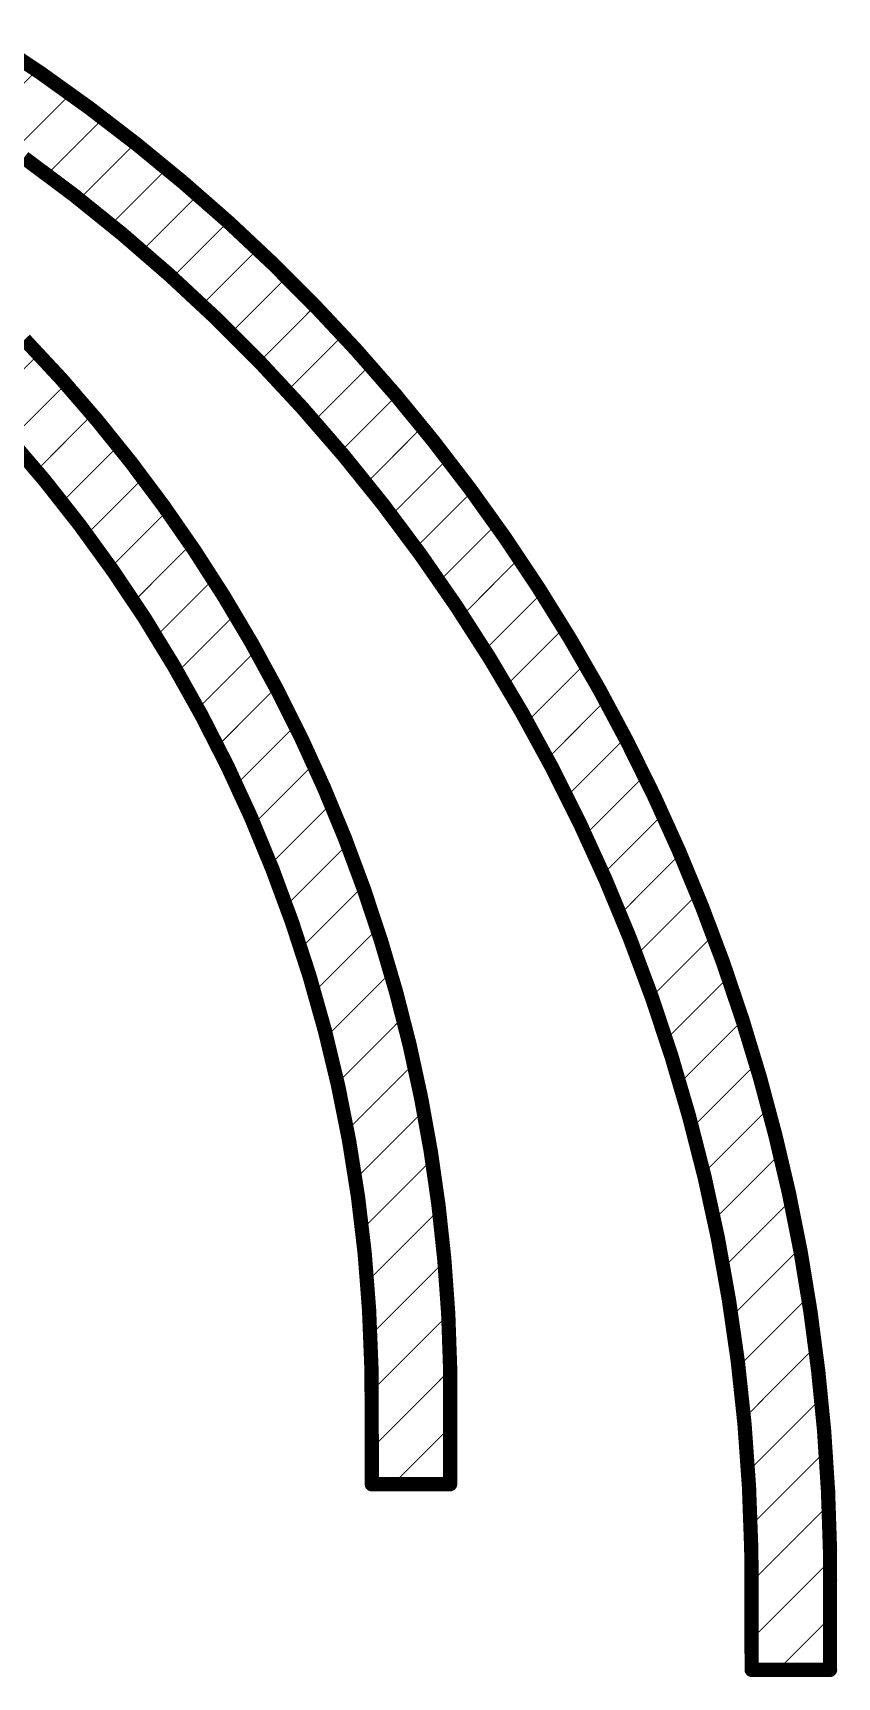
# Model space of a CAD drawing. Header units: millimetres. Extents: x 0 to 13.5, y -0.9 to 3.4.
# Drawn here: x 12.638 to 13.484, y -0.667 to 1.061 of the extents above; entities that cross this region are included whole.
import ezdxf

# ---------------------------------------------------------------- set-up
doc = ezdxf.new("R2010")
doc.units = ezdxf.units.MM
doc.header["$MEASUREMENT"] = 0
doc.layers.add('Mechanical2', color=216, linetype='Continuous')

msp = doc.modelspace()

# ---------------------------------------------------------------- linework, layer by layer
at = {"layer": 'Mechanical2'}
for points, const_width in [([(12.5942, 1.053), (12.6466, 1.018)], 0.015), ([(12.582, 0.9609), (12.6426, 1.0215)], 0.001), ([(12.6466, 1.018), (12.6978, 0.9813)], 0.015), ([(12.6174, 0.9363), (12.6776, 0.9965)], 0.001), ([(12.6978, 0.9813), (12.7478, 0.9429)], 0.015), ([(12.6521, 0.911), (12.7121, 0.9711)], 0.001), ([(12.7478, 0.9429), (12.7965, 0.9029)], 0.015), ([(12.6286, 0.9293), (12.6813, 0.8899)], 0.015), ([(12.6862, 0.8851), (12.7461, 0.945)], 0.001), ([(12.7195, 0.8584), (12.7791, 0.918)], 0.001), ([(12.7965, 0.9029), (12.8439, 0.8614)], 0.015), ([(12.6813, 0.8899), (12.7325, 0.8486)], 0.015), ([(12.752, 0.8309), (12.8116, 0.8905)], 0.001), ([(12.8439, 0.8614), (12.8899, 0.8183)], 0.015), ([(12.7325, 0.8486), (12.7822, 0.8055)], 0.015), ([(12.7841, 0.803), (12.8436, 0.8625)], 0.001), ([(12.8152, 0.7741), (12.8746, 0.8335)], 0.001), ([(12.7822, 0.8055), (12.8304, 0.7607)], 0.015), ([(12.8899, 0.8183), (12.9345, 0.7737)], 0.015), ([(12.8457, 0.7446), (12.905, 0.8039)], 0.001), ([(12.9345, 0.7737), (12.9776, 0.7277)], 0.015), ([(12.8304, 0.7607), (12.8769, 0.7142)], 0.015), ([(12.8757, 0.7146), (12.935, 0.7739)], 0.001), ([(12.6292, 0.7383), (12.6681, 0.6966)], 0.015), ([(12.9047, 0.6836), (12.964, 0.7429)], 0.001), ([(12.9776, 0.7277), (13.0191, 0.6804)], 0.015), ([(12.5848, 0.6637), (12.6442, 0.7231)], 0.001), ([(12.8769, 0.7142), (12.9217, 0.666)], 0.015), ([(12.9332, 0.6521), (12.9925, 0.7114)], 0.001), ([(12.6136, 0.6325), (12.6729, 0.6918)], 0.001), ([(12.6681, 0.6966), (12.7054, 0.6535)], 0.015), ([(12.961, 0.6199), (13.0205, 0.6794)], 0.001), ([(13.0191, 0.6804), (13.0591, 0.6316)], 0.015), ([(12.6412, 0.6001), (12.7008, 0.6597)], 0.001), ([(12.7054, 0.6535), (12.7412, 0.6091)], 0.015), ([(12.9217, 0.666), (12.9648, 0.6163)], 0.015), ([(12.6119, 0.6352), (12.6505, 0.59)], 0.015), ([(12.9879, 0.5868), (13.0476, 0.6465)], 0.001), ([(12.6681, 0.567), (12.7277, 0.6266)], 0.001), ([(12.9648, 0.6163), (13.0061, 0.5651)], 0.015), ([(13.0591, 0.6316), (13.0975, 0.5816)], 0.015), ([(12.7412, 0.6091), (12.7753, 0.5635)], 0.015), ([(13.0144, 0.5533), (13.074, 0.6129)], 0.001), ([(12.6505, 0.59), (12.6873, 0.5433)], 0.015), ([(12.6942, 0.5331), (12.7539, 0.5928)], 0.001), ([(13.0975, 0.5816), (13.1342, 0.5304)], 0.015), ([(12.7753, 0.5635), (12.8078, 0.5167)], 0.015), ([(13.0061, 0.5651), (13.0455, 0.5124)], 0.015), ([(13.04, 0.519), (13.1, 0.5789)], 0.001), ([(12.7194, 0.4983), (12.7794, 0.5584)], 0.001), ([(12.6873, 0.5433), (12.7222, 0.4952)], 0.015), ([(13.0649, 0.4838), (13.125, 0.5439)], 0.001), ([(13.1342, 0.5304), (13.1692, 0.478)], 0.015), ([(12.7436, 0.4625), (12.804, 0.5229)], 0.001), ([(12.8078, 0.5167), (12.8387, 0.4687)], 0.015), ([(13.0455, 0.5124), (13.083, 0.4584)], 0.015), ([(12.7222, 0.4952), (12.7553, 0.4458)], 0.015), ([(13.0892, 0.4481), (13.1494, 0.5083)], 0.001), ([(12.767, 0.4259), (12.8277, 0.4866)], 0.001), ([(13.1692, 0.478), (13.2025, 0.4245)], 0.015), ([(12.8387, 0.4687), (12.8678, 0.4197)], 0.015), ([(13.1126, 0.4115), (13.1733, 0.4722)], 0.001), ([(12.7553, 0.4458), (12.7863, 0.3951)], 0.015), ([(12.7896, 0.3885), (12.8506, 0.4495)], 0.001), ([(13.083, 0.4584), (13.1186, 0.403)], 0.015), ([(13.1353, 0.3742), (13.1963, 0.4352)], 0.001), ([(13.2025, 0.4245), (13.234, 0.3699)], 0.015), ([(12.8678, 0.4197), (12.8951, 0.3697)], 0.015), ([(12.7863, 0.3951), (12.8154, 0.3432)], 0.015), ([(12.8111, 0.3501), (12.8726, 0.4115)], 0.001), ([(13.1186, 0.403), (13.1522, 0.3464)], 0.015), ([(13.1573, 0.3362), (13.2185, 0.3974)], 0.001), ([(12.8317, 0.3106), (12.8938, 0.3727)], 0.001), ([(12.8951, 0.3697), (12.9206, 0.3187)], 0.015), ([(13.234, 0.3699), (13.2637, 0.3143)], 0.015), ([(12.8154, 0.3432), (12.8424, 0.2903)], 0.015), ([(13.1522, 0.3464), (13.1837, 0.2887)], 0.015), ([(13.1785, 0.2974), (13.2402, 0.3591)], 0.001), ([(12.8513, 0.2702), (12.9139, 0.3328)], 0.001), ([(12.9206, 0.3187), (12.9443, 0.2668)], 0.015), ([(13.1988, 0.2577), (13.2611, 0.32)], 0.001), ([(13.2637, 0.3143), (13.2916, 0.2578)], 0.015), ([(12.8424, 0.2903), (12.8673, 0.2363)], 0.015), ([(13.1837, 0.2887), (13.2132, 0.2298)], 0.015), ([(12.87, 0.2289), (12.9331, 0.292)], 0.001), ([(13.2185, 0.2174), (13.281, 0.2799)], 0.001), ([(12.9443, 0.2668), (12.9661, 0.2142)], 0.015), ([(13.2916, 0.2578), (13.3176, 0.2004)], 0.015), ([(12.8673, 0.2363), (12.89, 0.1813)], 0.015), ([(12.8876, 0.1865), (12.9514, 0.2503)], 0.001), ([(13.2132, 0.2298), (13.2405, 0.17)], 0.015), ([(13.2373, 0.1762), (13.3003, 0.2392)], 0.001), ([(12.9039, 0.1429), (12.9688, 0.2077)], 0.001), ([(12.9661, 0.2142), (12.986, 0.1608)], 0.015), ([(13.3176, 0.2004), (13.3417, 0.1422)], 0.015), ([(13.2551, 0.134), (13.3189, 0.1979)], 0.001), ([(12.89, 0.1813), (12.9106, 0.1256)], 0.015), ([(13.2405, 0.17), (13.2657, 0.1092)], 0.015), ([(12.9193, 0.0982), (12.9851, 0.164)], 0.001), ([(12.986, 0.1608), (13.004, 0.1067)], 0.015), ([(13.2722, 0.0911), (13.3365, 0.1554)], 0.001), ([(13.3417, 0.1422), (13.3639, 0.0832)], 0.015), ([(12.9106, 0.1256), (12.929, 0.069)], 0.015), ([(12.9335, 0.0524), (13.0001, 0.1191)], 0.001), ([(13.004, 0.1067), (13.0201, 0.052)], 0.015), ([(13.2657, 0.1092), (13.2887, 0.0476)], 0.015), ([(13.2885, 0.0474), (13.3533, 0.1122)], 0.001), ([(13.3639, 0.0832), (13.3841, 0.0235)], 0.015), ([(12.929, 0.069), (12.9451, 0.0118)], 0.015), ([(12.9465, 0.0054), (13.0141, 0.073)], 0.001), ([(13.0201, 0.052), (13.0342, -0.0033)], 0.015), ([(13.2887, 0.0476), (13.3095, -0.0149)], 0.015), ([(13.3035, 0.0024), (13.3692, 0.0682)], 0.001), ([(12.9451, 0.0118), (12.959, -0.046)], 0.015), ([(12.9581, -0.043), (13.0269, 0.0258)], 0.001), ([(13.3176, -0.0435), (13.3844, 0.0233)], 0.001), ([(13.3841, 0.0235), (13.4024, -0.0368)], 0.015), ([(13.0342, -0.0033), (13.0463, -0.059)], 0.015), ([(13.3095, -0.0149), (13.328, -0.078)], 0.015), ([(12.9682, -0.0929), (13.0385, -0.0226)], 0.001), ([(13.3309, -0.0902), (13.3984, -0.0227)], 0.001), ([(13.4024, -0.0368), (13.4187, -0.0977)], 0.015), ([(12.959, -0.046), (12.9706, -0.1043)], 0.015), ([(13.0463, -0.059), (13.0564, -0.1151)], 0.015), ([(12.9768, -0.1443), (13.0488, -0.0723)], 0.001), ([(13.328, -0.078), (13.3443, -0.1417)], 0.015), ([(13.3431, -0.138), (13.4114, -0.0696)], 0.001), ([(12.9706, -0.1043), (12.9799, -0.163)], 0.015), ([(13.4187, -0.0977), (13.4331, -0.159)], 0.015), ([(13.0564, -0.1151), (13.0645, -0.1715)], 0.015), ([(13.354, -0.1871), (13.4236, -0.1175)], 0.001), ([(12.9839, -0.1972), (13.0577, -0.1234)], 0.001), ([(13.3443, -0.1417), (13.3583, -0.206)], 0.015), ([(13.4331, -0.159), (13.4454, -0.2208)], 0.015), ([(12.9799, -0.163), (12.9869, -0.2221)], 0.015), ([(13.0645, -0.1715), (13.0706, -0.2282)], 0.015), ([(13.3638, -0.2373), (13.4347, -0.1664)], 0.001), ([(12.9892, -0.2519), (13.0651, -0.176)], 0.001), ([(13.3583, -0.206), (13.3699, -0.2708)], 0.015), ([(12.9869, -0.2221), (12.9915, -0.2814)], 0.015), ([(13.0706, -0.2282), (13.0747, -0.285)], 0.015), ([(13.3724, -0.2887), (13.4446, -0.2165)], 0.001), ([(13.4454, -0.2208), (13.4556, -0.283)], 0.015), ([(12.9926, -0.3085), (13.0708, -0.2303)], 0.001), ([(12.9915, -0.2814), (12.9939, -0.3408)], 0.015), ([(13.3699, -0.2708), (13.3793, -0.3359)], 0.015), ([(13.3798, -0.3413), (13.4532, -0.2679)], 0.001), ([(13.4556, -0.283), (13.4638, -0.3455)], 0.015), ([(12.9941, -0.367), (13.0748, -0.2863)], 0.001), ([(13.0747, -0.285), (13.0767, -0.342)], 0.015), ([(13.3856, -0.3955), (13.4606, -0.3204)], 0.001), ([(12.9939, -0.3408), (12.9942, -0.3705)], 0.015), ([(12.9943, -0.4268), (13.0767, -0.3444)], 0.001), ([(13.0767, -0.3705), (13.0767, -0.342)], 0.015), ([(13.3793, -0.3359), (13.3863, -0.4013)], 0.015), ([(13.4638, -0.3455), (13.47, -0.4082)], 0.015), ([(12.9942, -0.3705), (12.9943, -0.4646)], 0.015), ([(13.0767, -0.4645), (13.0767, -0.3705)], 0.015), ([(13.3898, -0.4512), (13.4668, -0.3743)], 0.001), ([(13.3863, -0.4013), (13.391, -0.467)], 0.015), ([(13.0157, -0.4653), (13.0767, -0.4044)], 0.001), ([(13.47, -0.4082), (13.4741, -0.4711)], 0.015), ([(13.3925, -0.5086), (13.4715, -0.4296)], 0.001), ([(12.9943, -0.4646), (13.0767, -0.4645)], 0.015), ([(13.0759, -0.4652), (13.0767, -0.4644)], 0.001), ([(13.391, -0.467), (13.3934, -0.5327)], 0.015), ([(13.4741, -0.4711), (13.4762, -0.5341)], 0.015), ([(13.3937, -0.5674), (13.4747, -0.4864)], 0.001), ([(13.3934, -0.5327), (13.3937, -0.5656)], 0.015), ([(13.4762, -0.5656), (13.4762, -0.5341)], 0.015), ([(13.3938, -0.6273), (13.4762, -0.5449)], 0.001), ([(13.3937, -0.5656), (13.3938, -0.6597)], 0.015), ([(13.4762, -0.5656), (13.4762, -0.6596)], 0.015), ([(13.4206, -0.6604), (13.4762, -0.6049)], 0.001), ([(13.3938, -0.6597), (13.4762, -0.6596)], 0.015)]:
    msp.add_lwpolyline(points, dxfattribs=dict(at, const_width=const_width))
for points, const_width in [([(12.6428, 1.018, 1), (12.6503, 1.018, 1)], 0.0075), ([(12.6428, 1.018, 1), (12.6503, 1.018, 1)], 0.0075), ([(12.6423, 1.0215, 1), (12.6428, 1.0215, 1)], 0.0005), ([(12.6774, 0.9965, 1), (12.6779, 0.9965, 1)], 0.0005), ([(12.6941, 0.9813, 1), (12.7016, 0.9813, 1)], 0.0075), ([(12.6941, 0.9813, 1), (12.7016, 0.9813, 1)], 0.0075), ([(12.7119, 0.9711, 1), (12.7124, 0.9711, 1)], 0.0005), ([(12.7441, 0.9429, 1), (12.7516, 0.9429, 1)], 0.0075), ([(12.7441, 0.9429, 1), (12.7516, 0.9429, 1)], 0.0075), ([(12.7458, 0.945, 1), (12.7463, 0.945, 1)], 0.0005), ([(12.7789, 0.918, 1), (12.7794, 0.918, 1)], 0.0005), ([(12.6518, 0.911, 1), (12.6523, 0.911, 1)], 0.0005), ([(12.7928, 0.9029, 1), (12.8003, 0.9029, 1)], 0.0075), ([(12.7928, 0.9029, 1), (12.8003, 0.9029, 1)], 0.0075), ([(12.6775, 0.8899, 1), (12.685, 0.8899, 1)], 0.0075), ([(12.6775, 0.8899, 1), (12.685, 0.8899, 1)], 0.0075), ([(12.686, 0.8851, 1), (12.6865, 0.8851, 1)], 0.0005), ([(12.8113, 0.8905, 1), (12.8118, 0.8905, 1)], 0.0005), ([(12.8402, 0.8614, 1), (12.8477, 0.8614, 1)], 0.0075), ([(12.8402, 0.8614, 1), (12.8477, 0.8614, 1)], 0.0075), ([(12.7192, 0.8584, 1), (12.7197, 0.8584, 1)], 0.0005), ([(12.7287, 0.8486, 1), (12.7362, 0.8486, 1)], 0.0075), ([(12.7287, 0.8486, 1), (12.7362, 0.8486, 1)], 0.0075), ([(12.8433, 0.8625, 1), (12.8438, 0.8625, 1)], 0.0005), ([(12.7518, 0.8309, 1), (12.7523, 0.8309, 1)], 0.0005), ([(12.8743, 0.8335, 1), (12.8748, 0.8335, 1)], 0.0005), ([(12.7785, 0.8055, 1), (12.786, 0.8055, 1)], 0.0075), ([(12.7785, 0.8055, 1), (12.786, 0.8055, 1)], 0.0075), ([(12.8862, 0.8183, 1), (12.8937, 0.8183, 1)], 0.0075), ([(12.8862, 0.8183, 1), (12.8937, 0.8183, 1)], 0.0075), ([(12.7839, 0.803, 1), (12.7844, 0.803, 1)], 0.0005), ([(12.9048, 0.8039, 1), (12.9053, 0.8039, 1)], 0.0005), ([(12.9307, 0.7737, 1), (12.9382, 0.7737, 1)], 0.0075), ([(12.9307, 0.7737, 1), (12.9382, 0.7737, 1)], 0.0075), ([(12.8149, 0.7741, 1), (12.8154, 0.7741, 1)], 0.0005), ([(12.8266, 0.7607, 1), (12.8341, 0.7607, 1)], 0.0075), ([(12.8266, 0.7607, 1), (12.8341, 0.7607, 1)], 0.0075), ([(12.9348, 0.7739, 1), (12.9353, 0.7739, 1)], 0.0005), ([(12.8455, 0.7446, 1), (12.846, 0.7446, 1)], 0.0005), ([(12.9638, 0.7429, 1), (12.9643, 0.7429, 1)], 0.0005), ([(12.9738, 0.7277, 1), (12.9813, 0.7277, 1)], 0.0075), ([(12.9738, 0.7277, 1), (12.9813, 0.7277, 1)], 0.0075), ([(12.6439, 0.7231, 1), (12.6444, 0.7231, 1)], 0.0005), ([(12.8731, 0.7142, 1), (12.8806, 0.7142, 1)], 0.0075), ([(12.8731, 0.7142, 1), (12.8806, 0.7142, 1)], 0.0075), ([(12.8755, 0.7146, 1), (12.876, 0.7146, 1)], 0.0005), ([(12.9923, 0.7114, 1), (12.9928, 0.7114, 1)], 0.0005), ([(12.6643, 0.6966, 1), (12.6718, 0.6966, 1)], 0.0075), ([(12.6643, 0.6966, 1), (12.6718, 0.6966, 1)], 0.0075), ([(12.6726, 0.6918, 1), (12.6731, 0.6918, 1)], 0.0005), ([(12.9044, 0.6836, 1), (12.9049, 0.6836, 1)], 0.0005), ([(13.0154, 0.6804, 1), (13.0229, 0.6804, 1)], 0.0075), ([(13.0154, 0.6804, 1), (13.0229, 0.6804, 1)], 0.0075), ([(13.0203, 0.6794, 1), (13.0208, 0.6794, 1)], 0.0005), ([(12.7017, 0.6535, 1), (12.7092, 0.6535, 1)], 0.0075), ([(12.7017, 0.6535, 1), (12.7092, 0.6535, 1)], 0.0075), ([(12.7005, 0.6597, 1), (12.701, 0.6597, 1)], 0.0005), ([(12.918, 0.666, 1), (12.9255, 0.666, 1)], 0.0075), ([(12.918, 0.666, 1), (12.9255, 0.666, 1)], 0.0075), ([(12.9329, 0.6521, 1), (12.9334, 0.6521, 1)], 0.0005), ([(13.0473, 0.6465, 1), (13.0478, 0.6465, 1)], 0.0005), ([(12.7275, 0.6266, 1), (12.728, 0.6266, 1)], 0.0005), ([(12.9611, 0.6163, 1), (12.9686, 0.6163, 1)], 0.0075), ([(12.9611, 0.6163, 1), (12.9686, 0.6163, 1)], 0.0075), ([(13.0553, 0.6316, 1), (13.0628, 0.6316, 1)], 0.0075), ([(13.0553, 0.6316, 1), (13.0628, 0.6316, 1)], 0.0075), ([(12.7374, 0.6091, 1), (12.7449, 0.6091, 1)], 0.0075), ([(12.7374, 0.6091, 1), (12.7449, 0.6091, 1)], 0.0075), ([(12.9608, 0.6199, 1), (12.9613, 0.6199, 1)], 0.0005), ([(13.0738, 0.6129, 1), (13.0743, 0.6129, 1)], 0.0005), ([(12.641, 0.6001, 1), (12.6415, 0.6001, 1)], 0.0005), ([(12.6467, 0.59, 1), (12.6542, 0.59, 1)], 0.0075), ([(12.6467, 0.59, 1), (12.6542, 0.59, 1)], 0.0075), ([(12.7537, 0.5928, 1), (12.7542, 0.5928, 1)], 0.0005), ([(13.0937, 0.5816, 1), (13.1012, 0.5816, 1)], 0.0075), ([(13.0937, 0.5816, 1), (13.1012, 0.5816, 1)], 0.0075), ([(12.7716, 0.5635, 1), (12.7791, 0.5635, 1)], 0.0075), ([(12.7716, 0.5635, 1), (12.7791, 0.5635, 1)], 0.0075), ([(12.9877, 0.5868, 1), (12.9882, 0.5868, 1)], 0.0005), ([(13.0023, 0.5651, 1), (13.0098, 0.5651, 1)], 0.0075), ([(13.0023, 0.5651, 1), (13.0098, 0.5651, 1)], 0.0075), ([(13.0997, 0.5789, 1), (13.1002, 0.5789, 1)], 0.0005), ([(12.6678, 0.567, 1), (12.6683, 0.567, 1)], 0.0005), ([(12.7792, 0.5584, 1), (12.7797, 0.5584, 1)], 0.0005), ([(13.0141, 0.5533, 1), (13.0146, 0.5533, 1)], 0.0005), ([(12.6836, 0.5433, 1), (12.6911, 0.5433, 1)], 0.0075), ([(12.6836, 0.5433, 1), (12.6911, 0.5433, 1)], 0.0075), ([(13.1248, 0.5439, 1), (13.1253, 0.5439, 1)], 0.0005), ([(13.1304, 0.5304, 1), (13.1379, 0.5304, 1)], 0.0075), ([(13.1304, 0.5304, 1), (13.1379, 0.5304, 1)], 0.0075), ([(12.6939, 0.5331, 1), (12.6944, 0.5331, 1)], 0.0005), ([(12.8041, 0.5167, 1), (12.8116, 0.5167, 1)], 0.0075), ([(12.8041, 0.5167, 1), (12.8116, 0.5167, 1)], 0.0075), ([(12.8038, 0.5229, 1), (12.8043, 0.5229, 1)], 0.0005), ([(13.0418, 0.5124, 1), (13.0493, 0.5124, 1)], 0.0075), ([(13.0418, 0.5124, 1), (13.0493, 0.5124, 1)], 0.0075), ([(13.0398, 0.519, 1), (13.0403, 0.519, 1)], 0.0005), ([(12.7185, 0.4952, 1), (12.726, 0.4952, 1)], 0.0075), ([(12.7185, 0.4952, 1), (12.726, 0.4952, 1)], 0.0075), ([(13.1492, 0.5083, 1), (13.1497, 0.5083, 1)], 0.0005), ([(12.7192, 0.4983, 1), (12.7197, 0.4983, 1)], 0.0005), ([(12.8274, 0.4866, 1), (12.8279, 0.4866, 1)], 0.0005), ([(13.0646, 0.4838, 1), (13.0651, 0.4838, 1)], 0.0005), ([(13.1654, 0.478, 1), (13.1729, 0.478, 1)], 0.0075), ([(13.1654, 0.478, 1), (13.1729, 0.478, 1)], 0.0075), ([(12.8349, 0.4687, 1), (12.8424, 0.4687, 1)], 0.0075), ([(12.8349, 0.4687, 1), (12.8424, 0.4687, 1)], 0.0075), ([(13.173, 0.4722, 1), (13.1735, 0.4722, 1)], 0.0005), ([(12.7434, 0.4625, 1), (12.7439, 0.4625, 1)], 0.0005), ([(12.7515, 0.4458, 1), (12.759, 0.4458, 1)], 0.0075), ([(12.7515, 0.4458, 1), (12.759, 0.4458, 1)], 0.0075), ([(12.8503, 0.4495, 1), (12.8508, 0.4495, 1)], 0.0005), ([(13.0793, 0.4584, 1), (13.0868, 0.4584, 1)], 0.0075), ([(13.0793, 0.4584, 1), (13.0868, 0.4584, 1)], 0.0075), ([(13.0889, 0.4481, 1), (13.0894, 0.4481, 1)], 0.0005), ([(13.1987, 0.4245, 1), (13.2062, 0.4245, 1)], 0.0075), ([(13.1987, 0.4245, 1), (13.2062, 0.4245, 1)], 0.0075), ([(13.196, 0.4352, 1), (13.1965, 0.4352, 1)], 0.0005), ([(12.7668, 0.4259, 1), (12.7673, 0.4259, 1)], 0.0005), ([(12.864, 0.4197, 1), (12.8715, 0.4197, 1)], 0.0075), ([(12.864, 0.4197, 1), (12.8715, 0.4197, 1)], 0.0075), ([(12.7826, 0.3951, 1), (12.7901, 0.3951, 1)], 0.0075), ([(12.7826, 0.3951, 1), (12.7901, 0.3951, 1)], 0.0075), ([(12.8724, 0.4115, 1), (12.8729, 0.4115, 1)], 0.0005), ([(13.1149, 0.403, 1), (13.1224, 0.403, 1)], 0.0075), ([(13.1149, 0.403, 1), (13.1224, 0.403, 1)], 0.0075), ([(13.1124, 0.4115, 1), (13.1129, 0.4115, 1)], 0.0005), ([(13.2183, 0.3974, 1), (13.2188, 0.3974, 1)], 0.0005), ([(12.7894, 0.3885, 1), (12.7899, 0.3885, 1)], 0.0005), ([(12.8913, 0.3697, 1), (12.8988, 0.3697, 1)], 0.0075), ([(12.8913, 0.3697, 1), (12.8988, 0.3697, 1)], 0.0075), ([(12.8936, 0.3727, 1), (12.8941, 0.3727, 1)], 0.0005), ([(13.135, 0.3742, 1), (13.1355, 0.3742, 1)], 0.0005), ([(13.2302, 0.3699, 1), (13.2377, 0.3699, 1)], 0.0075), ([(13.2302, 0.3699, 1), (13.2377, 0.3699, 1)], 0.0075), ([(12.8116, 0.3432, 1), (12.8191, 0.3432, 1)], 0.0075), ([(12.8116, 0.3432, 1), (12.8191, 0.3432, 1)], 0.0075), ([(12.8109, 0.3501, 1), (12.8114, 0.3501, 1)], 0.0005), ([(13.1484, 0.3464, 1), (13.1559, 0.3464, 1)], 0.0075), ([(13.1484, 0.3464, 1), (13.1559, 0.3464, 1)], 0.0075), ([(13.2399, 0.3591, 1), (13.2404, 0.3591, 1)], 0.0005), ([(12.9137, 0.3328, 1), (12.9142, 0.3328, 1)], 0.0005), ([(13.1571, 0.3362, 1), (13.1576, 0.3362, 1)], 0.0005), ([(12.8314, 0.3106, 1), (12.8319, 0.3106, 1)], 0.0005), ([(12.9168, 0.3187, 1), (12.9243, 0.3187, 1)], 0.0075), ([(12.9168, 0.3187, 1), (12.9243, 0.3187, 1)], 0.0075), ([(13.2599, 0.3143, 1), (13.2674, 0.3143, 1)], 0.0075), ([(13.2599, 0.3143, 1), (13.2674, 0.3143, 1)], 0.0075), ([(13.2608, 0.32, 1), (13.2613, 0.32, 1)], 0.0005), ([(12.8386, 0.2903, 1), (12.8461, 0.2903, 1)], 0.0075), ([(12.8386, 0.2903, 1), (12.8461, 0.2903, 1)], 0.0075), ([(13.18, 0.2887, 1), (13.1875, 0.2887, 1)], 0.0075), ([(13.18, 0.2887, 1), (13.1875, 0.2887, 1)], 0.0075), ([(13.1783, 0.2974, 1), (13.1788, 0.2974, 1)], 0.0005), ([(12.9329, 0.292, 1), (12.9334, 0.292, 1)], 0.0005), ([(13.2808, 0.2799, 1), (13.2813, 0.2799, 1)], 0.0005), ([(12.851, 0.2702, 1), (12.8515, 0.2702, 1)], 0.0005), ([(12.9405, 0.2668, 1), (12.948, 0.2668, 1)], 0.0075), ([(12.9405, 0.2668, 1), (12.948, 0.2668, 1)], 0.0075), ([(13.2878, 0.2578, 1), (13.2953, 0.2578, 1)], 0.0075), ([(13.2878, 0.2578, 1), (13.2953, 0.2578, 1)], 0.0075), ([(12.8635, 0.2363, 1), (12.871, 0.2363, 1)], 0.0075), ([(12.8635, 0.2363, 1), (12.871, 0.2363, 1)], 0.0075), ([(12.9512, 0.2503, 1), (12.9517, 0.2503, 1)], 0.0005), ([(13.1986, 0.2577, 1), (13.1991, 0.2577, 1)], 0.0005), ([(12.8698, 0.2289, 1), (12.8703, 0.2289, 1)], 0.0005), ([(13.2094, 0.2298, 1), (13.2169, 0.2298, 1)], 0.0075), ([(13.2094, 0.2298, 1), (13.2169, 0.2298, 1)], 0.0075), ([(13.3001, 0.2392, 1), (13.3006, 0.2392, 1)], 0.0005), ([(12.9623, 0.2142, 1), (12.9698, 0.2142, 1)], 0.0075), ([(12.9623, 0.2142, 1), (12.9698, 0.2142, 1)], 0.0075), ([(12.9685, 0.2077, 1), (12.969, 0.2077, 1)], 0.0005), ([(13.2183, 0.2174, 1), (13.2188, 0.2174, 1)], 0.0005), ([(13.3138, 0.2004, 1), (13.3213, 0.2004, 1)], 0.0075), ([(13.3138, 0.2004, 1), (13.3213, 0.2004, 1)], 0.0075), ([(13.3187, 0.1979, 1), (13.3192, 0.1979, 1)], 0.0005), ([(12.8863, 0.1813, 1), (12.8938, 0.1813, 1)], 0.0075), ([(12.8863, 0.1813, 1), (12.8938, 0.1813, 1)], 0.0075), ([(12.8873, 0.1865, 1), (12.8878, 0.1865, 1)], 0.0005), ([(13.2368, 0.17, 1), (13.2443, 0.17, 1)], 0.0075), ([(13.2368, 0.17, 1), (13.2443, 0.17, 1)], 0.0075), ([(13.2371, 0.1762, 1), (13.2376, 0.1762, 1)], 0.0005), ([(12.9823, 0.1608, 1), (12.9898, 0.1608, 1)], 0.0075), ([(12.9823, 0.1608, 1), (12.9898, 0.1608, 1)], 0.0075), ([(12.9848, 0.164, 1), (12.9853, 0.164, 1)], 0.0005), ([(13.3363, 0.1554, 1), (13.3368, 0.1554, 1)], 0.0005), ([(12.9037, 0.1429, 1), (12.9042, 0.1429, 1)], 0.0005), ([(13.3379, 0.1422, 1), (13.3454, 0.1422, 1)], 0.0075), ([(13.3379, 0.1422, 1), (13.3454, 0.1422, 1)], 0.0075), ([(12.9069, 0.1256, 1), (12.9144, 0.1256, 1)], 0.0075), ([(12.9069, 0.1256, 1), (12.9144, 0.1256, 1)], 0.0075), ([(13.2548, 0.134, 1), (13.2553, 0.134, 1)], 0.0005), ([(13.0003, 0.1067, 1), (13.0078, 0.1067, 1)], 0.0075), ([(13.0003, 0.1067, 1), (13.0078, 0.1067, 1)], 0.0075), ([(12.9999, 0.1191, 1), (13.0004, 0.1191, 1)], 0.0005), ([(13.2619, 0.1092, 1), (13.2694, 0.1092, 1)], 0.0075), ([(13.2619, 0.1092, 1), (13.2694, 0.1092, 1)], 0.0075), ([(13.353, 0.1122, 1), (13.3535, 0.1122, 1)], 0.0005), ([(12.919, 0.0982, 1), (12.9195, 0.0982, 1)], 0.0005), ([(13.2719, 0.0911, 1), (13.2724, 0.0911, 1)], 0.0005), ([(13.3601, 0.0832, 1), (13.3676, 0.0832, 1)], 0.0075), ([(13.3601, 0.0832, 1), (13.3676, 0.0832, 1)], 0.0075), ([(12.9252, 0.069, 1), (12.9327, 0.069, 1)], 0.0075), ([(12.9252, 0.069, 1), (12.9327, 0.069, 1)], 0.0075), ([(13.0139, 0.073, 1), (13.0144, 0.073, 1)], 0.0005), ([(12.9332, 0.0524, 1), (12.9337, 0.0524, 1)], 0.0005), ([(13.0163, 0.052, 1), (13.0238, 0.052, 1)], 0.0075), ([(13.0163, 0.052, 1), (13.0238, 0.052, 1)], 0.0075), ([(13.2849, 0.0476, 1), (13.2924, 0.0476, 1)], 0.0075), ([(13.2849, 0.0476, 1), (13.2924, 0.0476, 1)], 0.0075), ([(13.369, 0.0682, 1), (13.3695, 0.0682, 1)], 0.0005), ([(13.2882, 0.0474, 1), (13.2887, 0.0474, 1)], 0.0005), ([(12.9414, 0.0118, 1), (12.9489, 0.0118, 1)], 0.0075), ([(12.9414, 0.0118, 1), (12.9489, 0.0118, 1)], 0.0075), ([(13.0267, 0.0258, 1), (13.0272, 0.0258, 1)], 0.0005), ([(13.3804, 0.0235, 1), (13.3879, 0.0235, 1)], 0.0075), ([(13.3804, 0.0235, 1), (13.3879, 0.0235, 1)], 0.0075), ([(13.3842, 0.0233, 1), (13.3847, 0.0233, 1)], 0.0005), ([(12.9462, 0.0054, 1), (12.9467, 0.0054, 1)], 0.0005), ([(13.0304, -0.0033, 1), (13.0379, -0.0033, 1)], 0.0075), ([(13.0304, -0.0033, 1), (13.0379, -0.0033, 1)], 0.0075), ([(13.3032, 0.0024, 1), (13.3037, 0.0024, 1)], 0.0005), ([(13.3057, -0.0149, 1), (13.3132, -0.0149, 1)], 0.0075), ([(13.3057, -0.0149, 1), (13.3132, -0.0149, 1)], 0.0075), ([(13.0383, -0.0226, 1), (13.0388, -0.0226, 1)], 0.0005), ([(13.3987, -0.0368, 1), (13.4062, -0.0368, 1)], 0.0075), ([(13.3987, -0.0368, 1), (13.4062, -0.0368, 1)], 0.0075), ([(13.3981, -0.0227, 1), (13.3986, -0.0227, 1)], 0.0005), ([(12.9552, -0.046, 1), (12.9627, -0.046, 1)], 0.0075), ([(12.9552, -0.046, 1), (12.9627, -0.046, 1)], 0.0075), ([(12.9578, -0.043, 1), (12.9583, -0.043, 1)], 0.0005), ([(13.0425, -0.059, 1), (13.05, -0.059, 1)], 0.0075), ([(13.0425, -0.059, 1), (13.05, -0.059, 1)], 0.0075), ([(13.3174, -0.0435, 1), (13.3179, -0.0435, 1)], 0.0005), ([(13.0486, -0.0723, 1), (13.0491, -0.0723, 1)], 0.0005), ([(13.3242, -0.078, 1), (13.3317, -0.078, 1)], 0.0075), ([(13.3242, -0.078, 1), (13.3317, -0.078, 1)], 0.0075), ([(13.4112, -0.0696, 1), (13.4117, -0.0696, 1)], 0.0005), ([(12.9668, -0.1043, 1), (12.9743, -0.1043, 1)], 0.0075), ([(12.9668, -0.1043, 1), (12.9743, -0.1043, 1)], 0.0075), ([(12.9679, -0.0929, 1), (12.9684, -0.0929, 1)], 0.0005), ([(13.3307, -0.0902, 1), (13.3312, -0.0902, 1)], 0.0005), ([(13.415, -0.0977, 1), (13.4225, -0.0977, 1)], 0.0075), ([(13.415, -0.0977, 1), (13.4225, -0.0977, 1)], 0.0075), ([(13.0527, -0.1151, 1), (13.0602, -0.1151, 1)], 0.0075), ([(13.0527, -0.1151, 1), (13.0602, -0.1151, 1)], 0.0075), ([(13.4233, -0.1175, 1), (13.4238, -0.1175, 1)], 0.0005), ([(13.0575, -0.1234, 1), (13.058, -0.1234, 1)], 0.0005), ([(13.3405, -0.1417, 1), (13.348, -0.1417, 1)], 0.0075), ([(13.3405, -0.1417, 1), (13.348, -0.1417, 1)], 0.0075), ([(13.3429, -0.138, 1), (13.3434, -0.138, 1)], 0.0005), ([(12.9766, -0.1443, 1), (12.9771, -0.1443, 1)], 0.0005), ([(13.4293, -0.159, 1), (13.4368, -0.159, 1)], 0.0075), ([(13.4293, -0.159, 1), (13.4368, -0.159, 1)], 0.0075), ([(12.9761, -0.163, 1), (12.9836, -0.163, 1)], 0.0075), ([(12.9761, -0.163, 1), (12.9836, -0.163, 1)], 0.0075), ([(13.0608, -0.1715, 1), (13.0683, -0.1715, 1)], 0.0075), ([(13.0608, -0.1715, 1), (13.0683, -0.1715, 1)], 0.0075), ([(13.4344, -0.1664, 1), (13.4349, -0.1664, 1)], 0.0005), ([(13.0648, -0.176, 1), (13.0653, -0.176, 1)], 0.0005), ([(13.3537, -0.1871, 1), (13.3542, -0.1871, 1)], 0.0005), ([(12.9836, -0.1972, 1), (12.9841, -0.1972, 1)], 0.0005), ([(13.3545, -0.206, 1), (13.362, -0.206, 1)], 0.0075), ([(13.3545, -0.206, 1), (13.362, -0.206, 1)], 0.0075), ([(12.9831, -0.2221, 1), (12.9906, -0.2221, 1)], 0.0075), ([(12.9831, -0.2221, 1), (12.9906, -0.2221, 1)], 0.0075), ([(13.0669, -0.2282, 1), (13.0744, -0.2282, 1)], 0.0075), ([(13.0669, -0.2282, 1), (13.0744, -0.2282, 1)], 0.0075), ([(13.4416, -0.2208, 1), (13.4491, -0.2208, 1)], 0.0075), ([(13.4416, -0.2208, 1), (13.4491, -0.2208, 1)], 0.0075), ([(13.4444, -0.2165, 1), (13.4449, -0.2165, 1)], 0.0005), ([(13.0706, -0.2303, 1), (13.0711, -0.2303, 1)], 0.0005), ([(13.3635, -0.2373, 1), (13.364, -0.2373, 1)], 0.0005), ([(12.9889, -0.2519, 1), (12.9894, -0.2519, 1)], 0.0005), ([(12.9878, -0.2814, 1), (12.9953, -0.2814, 1)], 0.0075), ([(12.9878, -0.2814, 1), (12.9953, -0.2814, 1)], 0.0075), ([(13.3662, -0.2708, 1), (13.3737, -0.2708, 1)], 0.0075), ([(13.3662, -0.2708, 1), (13.3737, -0.2708, 1)], 0.0075), ([(13.4519, -0.283, 1), (13.4594, -0.283, 1)], 0.0075), ([(13.4519, -0.283, 1), (13.4594, -0.283, 1)], 0.0075), ([(13.453, -0.2679, 1), (13.4535, -0.2679, 1)], 0.0005), ([(13.0709, -0.285, 1), (13.0784, -0.285, 1)], 0.0075), ([(13.0709, -0.285, 1), (13.0784, -0.285, 1)], 0.0075), ([(13.0745, -0.2863, 1), (13.075, -0.2863, 1)], 0.0005), ([(13.3721, -0.2887, 1), (13.3726, -0.2887, 1)], 0.0005), ([(12.9923, -0.3085, 1), (12.9928, -0.3085, 1)], 0.0005), ([(13.4604, -0.3204, 1), (13.4609, -0.3204, 1)], 0.0005), ([(12.9901, -0.3408, 1), (12.9976, -0.3408, 1)], 0.0075), ([(12.9901, -0.3408, 1), (12.9976, -0.3408, 1)], 0.0075), ([(13.073, -0.342, 1), (13.0805, -0.342, 1)], 0.0075), ([(13.073, -0.342, 1), (13.0805, -0.342, 1)], 0.0075), ([(13.0765, -0.3444, 1), (13.077, -0.3444, 1)], 0.0005), ([(13.3755, -0.3359, 1), (13.383, -0.3359, 1)], 0.0075), ([(13.3755, -0.3359, 1), (13.383, -0.3359, 1)], 0.0075), ([(13.3795, -0.3413, 1), (13.38, -0.3413, 1)], 0.0005), ([(13.4601, -0.3455, 1), (13.4676, -0.3455, 1)], 0.0075), ([(13.4601, -0.3455, 1), (13.4676, -0.3455, 1)], 0.0075), ([(12.9904, -0.3705, 1), (12.9979, -0.3705, 1)], 0.0075), ([(12.9904, -0.3705, 1), (12.9979, -0.3705, 1)], 0.0075), ([(12.9939, -0.367, 1), (12.9944, -0.367, 1)], 0.0005), ([(13.073, -0.3705, 1), (13.0805, -0.3705, 1)], 0.0075), ([(13.073, -0.3705, 1), (13.0805, -0.3705, 1)], 0.0075), ([(13.4665, -0.3743, 1), (13.467, -0.3743, 1)], 0.0005), ([(13.3826, -0.4013, 1), (13.3901, -0.4013, 1)], 0.0075), ([(13.3826, -0.4013, 1), (13.3901, -0.4013, 1)], 0.0075), ([(13.3854, -0.3955, 1), (13.3859, -0.3955, 1)], 0.0005), ([(13.0765, -0.4044, 1), (13.077, -0.4044, 1)], 0.0005), ([(13.4663, -0.4082, 1), (13.4738, -0.4082, 1)], 0.0075), ([(13.4663, -0.4082, 1), (13.4738, -0.4082, 1)], 0.0075), ([(12.994, -0.4268, 1), (12.9945, -0.4268, 1)], 0.0005), ([(13.4712, -0.4296, 1), (13.4717, -0.4296, 1)], 0.0005), ([(12.9906, -0.4646, 1), (12.9981, -0.4646, 1)], 0.0075), ([(12.9906, -0.4646, 1), (12.9981, -0.4646, 1)], 0.0075), ([(13.0155, -0.4653, 1), (13.016, -0.4653, 1)], 0.0005), ([(13.073, -0.4645, 1), (13.0805, -0.4645, 1)], 0.0075), ([(13.073, -0.4645, 1), (13.0805, -0.4645, 1)], 0.0075), ([(13.0756, -0.4652, 1), (13.0761, -0.4652, 1)], 0.0005), ([(13.0765, -0.4644, 1), (13.077, -0.4644, 1)], 0.0005), ([(13.3873, -0.467, 1), (13.3948, -0.467, 1)], 0.0075), ([(13.3873, -0.467, 1), (13.3948, -0.467, 1)], 0.0075), ([(13.3896, -0.4512, 1), (13.3901, -0.4512, 1)], 0.0005), ([(13.4704, -0.4711, 1), (13.4779, -0.4711, 1)], 0.0075), ([(13.4704, -0.4711, 1), (13.4779, -0.4711, 1)], 0.0075), ([(13.4744, -0.4864, 1), (13.4749, -0.4864, 1)], 0.0005), ([(13.3922, -0.5086, 1), (13.3927, -0.5086, 1)], 0.0005), ([(13.3896, -0.5327, 1), (13.3971, -0.5327, 1)], 0.0075), ([(13.3896, -0.5327, 1), (13.3971, -0.5327, 1)], 0.0075), ([(13.4725, -0.5341, 1), (13.48, -0.5341, 1)], 0.0075), ([(13.4725, -0.5341, 1), (13.48, -0.5341, 1)], 0.0075), ([(13.476, -0.5449, 1), (13.4765, -0.5449, 1)], 0.0005), ([(13.3899, -0.5656, 1), (13.3974, -0.5656, 1)], 0.0075), ([(13.3899, -0.5656, 1), (13.3974, -0.5656, 1)], 0.0075), ([(13.3934, -0.5674, 1), (13.3939, -0.5674, 1)], 0.0005), ([(13.4725, -0.5656, 1), (13.48, -0.5656, 1)], 0.0075), ([(13.4725, -0.5656, 1), (13.48, -0.5656, 1)], 0.0075), ([(13.476, -0.6049, 1), (13.4765, -0.6049, 1)], 0.0005), ([(13.3935, -0.6273, 1), (13.394, -0.6273, 1)], 0.0005), ([(13.3901, -0.6597, 1), (13.3976, -0.6597, 1)], 0.0075), ([(13.3901, -0.6597, 1), (13.3976, -0.6597, 1)], 0.0075), ([(13.4725, -0.6596, 1), (13.48, -0.6596, 1)], 0.0075), ([(13.4725, -0.6596, 1), (13.48, -0.6596, 1)], 0.0075), ([(13.4204, -0.6604, 1), (13.4209, -0.6604, 1)], 0.0005)]:
    msp.add_lwpolyline(points, format="xyb", close=True, dxfattribs=dict(at, const_width=const_width))

doc.saveas('drawing.dxf')
